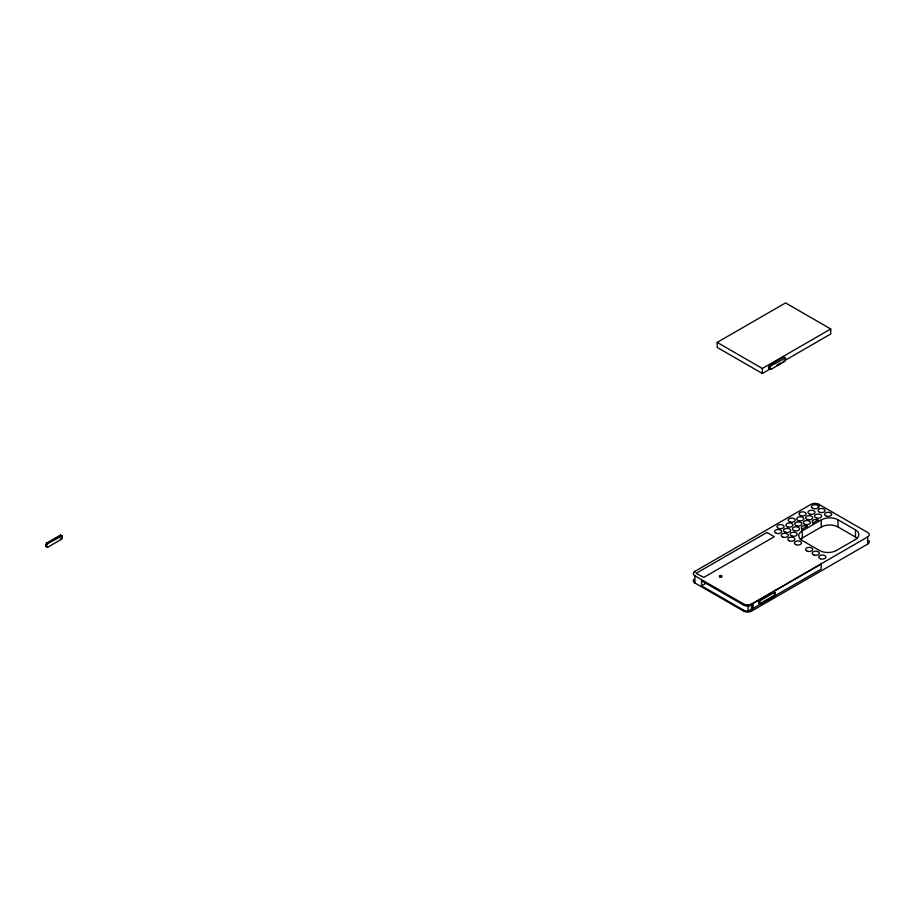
<?xml version="1.0" encoding="UTF-8"?>
<svg xmlns="http://www.w3.org/2000/svg" width="915" height="915" viewBox="0 0 915 915"><rect width="100%" height="100%" fill="white"/><g stroke="black" fill="none" stroke-linecap="round" stroke-linejoin="round"><path stroke-width="1.37" d="M46.528 546.667L45.75 546.301L46.379 543.19L60.539 535L61.248 535.481M46.814 545.043L47.591 543.704L62.22 535.744L61.682 539.141L47.591 547.284L45.75 544.425M769.526 368.699C767.937 369.054 768.474 365.726 769.526 365.119L783.549 357.033L784.246 357.513M770.075 367.212L770.842 365.874L785.482 357.914L784.933 361.311L770.773 369.488L770.075 367.212L768.76 366.457M770.888 368.551L762.332 373.48L717.177 347.403L717.177 342.393L785.562 302.911L830.729 328.988L830.729 333.998L783.091 361.494M717.177 342.393L762.332 368.471L830.729 328.988M776.995 365.016L780.655 362.9M694.897 582.992L694.897 575.832A5.479 3.157 0 0 1 694.897 571.36L811.102 504.279A5.479 3.157 0 0 1 818.845 504.279L867.649 532.45A5.479 3.157 0 0 1 867.649 536.922L867.649 544.082L751.444 611.163A5.479 3.157 0 0 1 743.701 611.163L694.897 582.992A5.479 3.157 0 0 1 693.982 579.218M696.452 573.145L766.942 532.45L774.296 536.705L703.807 577.399L696.452 573.591M867.649 536.922L748.138 606.073A5.479 3.157 0 0 1 743.701 605.17L701.542 580.831L701.542 585.84L706.288 583.107M802.192 530.437L802.192 529.087L807.213 526.194L807.213 527.532M813.046 524.169L813.046 522.831L818.056 519.937L818.056 521.275M802.135 540.513A11.838 6.84 0 0 1 802.329 530.849L821.258 519.88L821.258 527.029L802.295 537.986A11.838 6.84 0 0 0 800.316 539.518M836.379 550.51L855.342 539.553M821.178 564.086L752.793 603.568L752.793 608.578L821.178 569.096L821.178 563.995M759.77 599.988L773.713 591.948L775.348 592.897L775.348 594.681A1.201 0.698 -60 0 1 774.502 596.157L760.559 604.209L758.912 603.26L758.912 601.464A1.201 0.698 -60 0 1 759.77 599.988L760.559 600.446L774.502 592.394A1.201 0.698 -60 0 1 775.348 592.897M773.713 591.948A1.201 0.698 -60 0 1 774.559 592.44L774.559 594.224A1.201 0.698 -60 0 1 773.713 595.699L759.77 603.751A1.201 0.698 -60 0 1 758.912 603.26M701.542 585.84L743.701 610.191A5.479 3.157 0 0 0 748.138 611.094L752.633 608.498M783.469 357.067L785.562 358.268M769.526 365.119L770.842 365.874M768.76 368.242L770.842 369.454M855.456 537.048L855.456 529.888L838.003 519.812L838.003 526.96L855.456 537.048A11.838 6.84 0 0 1 857.447 538.546M802.169 540.49L819.634 550.567A11.838 6.84 0 0 0 836.333 550.487M774.559 594.224L775.348 594.681M773.713 595.699L774.502 596.157M758.912 601.464L759.702 601.921L759.702 603.717A1.201 0.698 -60 0 0 760.559 604.209M746.526 604.975L749.053 606.508M694.897 575.832L743.701 604.003A5.479 3.157 0 0 0 751.444 604.003L751.444 611.163M60.47 535.035L62.312 536.099M61.248 537.277L62.312 537.894M60.47 538.615L61.534 539.232M46.528 543.087L47.591 543.704M45.75 546.221L47.591 547.284M818.845 504.279L818.845 507.848M802.295 530.826L802.295 537.986M762.332 368.471L762.332 373.48M752.633 603.568L752.633 608.578M748.138 606.073L748.138 611.094M743.701 604.003L743.701 605.17M743.701 610.191L743.701 611.163M694.897 571.36L694.897 572.699M868.804 540.582A5.479 3.157 0 0 1 867.649 544.082M759.702 601.921A1.201 0.698 -60 0 1 760.559 600.446M719.636 576.93A1.235 0.709 0 0 1 721.672 576.93M821.304 527.051A11.838 6.84 0 0 1 838.037 526.937M821.304 519.903A11.838 6.84 0 0 1 838.037 519.789M855.502 529.865A11.838 6.84 0 0 1 855.308 539.53M813.046 522.831A3.557 2.059 0 0 1 813.229 520.04A3.557 2.059 0 0 1 818.056 519.937M802.192 529.087A3.557 2.059 0 0 1 802.386 526.297A3.557 2.059 0 0 1 807.213 526.194M720.036 576.782A1.235 0.709 0 0 0 721.889 576.164A1.235 0.709 0 0 0 720.036 575.546A1.235 0.709 0 0 0 720.036 576.782M812.886 508.397A3.557 2.059 0 0 0 818.513 506.944A3.557 2.059 0 0 0 813.515 504.863A3.557 2.059 0 0 0 812.886 508.397M819.771 512.32A3.557 2.059 0 0 0 825.113 510.536A3.557 2.059 0 0 0 819.771 508.751A3.557 2.059 0 0 0 819.771 512.32M826.359 516.117A3.557 2.059 0 0 0 831.701 514.333A3.557 2.059 0 0 0 826.359 512.56A3.557 2.059 0 0 0 826.359 516.117M816.283 517.901A3.557 2.059 0 0 0 821.624 516.129A3.557 2.059 0 0 0 816.283 514.344A3.557 2.059 0 0 0 816.283 517.901M809.706 514.104A3.557 2.059 0 0 0 815.048 512.32A3.557 2.059 0 0 0 809.706 510.547A3.557 2.059 0 0 0 809.706 514.104M800.488 515.557A3.557 2.059 0 0 0 806.115 514.104A3.557 2.059 0 0 0 801.128 512.011A3.557 2.059 0 0 0 800.488 515.557M807.076 519.354A3.557 2.059 0 0 0 812.703 517.901A3.557 2.059 0 0 0 807.705 515.82A3.557 2.059 0 0 0 807.076 519.354M805.051 524.387A3.557 2.059 0 0 0 810.393 522.614A3.557 2.059 0 0 0 805.051 520.829A3.557 2.059 0 0 0 805.051 524.387M798.475 520.589A3.557 2.059 0 0 0 803.816 518.805A3.557 2.059 0 0 0 798.475 517.032A3.557 2.059 0 0 0 798.475 520.589M789.954 521.927A3.557 2.059 0 0 0 795.295 520.155A3.557 2.059 0 0 0 789.954 518.37A3.557 2.059 0 0 0 789.954 521.927M796.53 525.736A3.557 2.059 0 0 0 801.872 523.952A3.557 2.059 0 0 0 796.53 522.168A3.557 2.059 0 0 0 796.53 525.736M793.9 530.54A3.557 2.059 0 0 0 799.527 529.087A3.557 2.059 0 0 0 794.54 526.994A3.557 2.059 0 0 0 793.9 530.54M787.632 526.846A3.557 2.059 0 0 0 792.962 525.073A3.557 2.059 0 0 0 787.632 523.288A3.557 2.059 0 0 0 787.632 526.846M778.722 528.413A3.557 2.059 0 0 0 784.063 526.64A3.557 2.059 0 0 0 778.722 524.855A3.557 2.059 0 0 0 778.722 528.413M785.299 532.221A3.557 2.059 0 0 0 790.64 530.437A3.557 2.059 0 0 0 785.299 528.653A3.557 2.059 0 0 0 785.299 532.221M791.887 536.018A3.557 2.059 0 0 0 797.228 534.234A3.557 2.059 0 0 0 791.887 532.461A3.557 2.059 0 0 0 791.887 536.018M782.977 537.139A3.557 2.059 0 0 0 788.318 535.355A3.557 2.059 0 0 0 782.977 533.582A3.557 2.059 0 0 0 782.977 537.139M776.389 533.331A3.557 2.059 0 0 0 781.73 531.558A3.557 2.059 0 0 0 776.389 529.774A3.557 2.059 0 0 0 776.389 533.331M789.256 540.822A3.557 2.059 0 0 0 794.883 539.37A3.557 2.059 0 0 0 789.897 537.277A3.557 2.059 0 0 0 789.256 540.822M796.153 544.745A3.557 2.059 0 0 0 801.483 542.961A3.557 2.059 0 0 0 796.153 541.177A3.557 2.059 0 0 0 796.153 544.745M813.961 555.028A3.557 2.059 0 0 0 819.302 553.243A3.557 2.059 0 0 0 813.961 551.471A3.557 2.059 0 0 0 813.961 555.028M807.385 551.23A3.557 2.059 0 0 0 812.726 549.446A3.557 2.059 0 0 0 807.385 547.662A3.557 2.059 0 0 0 807.385 551.23M820.549 558.825A3.557 2.059 0 0 0 825.89 557.052A3.557 2.059 0 0 0 820.549 555.268A3.557 2.059 0 0 0 820.549 558.825"/></g></svg>
